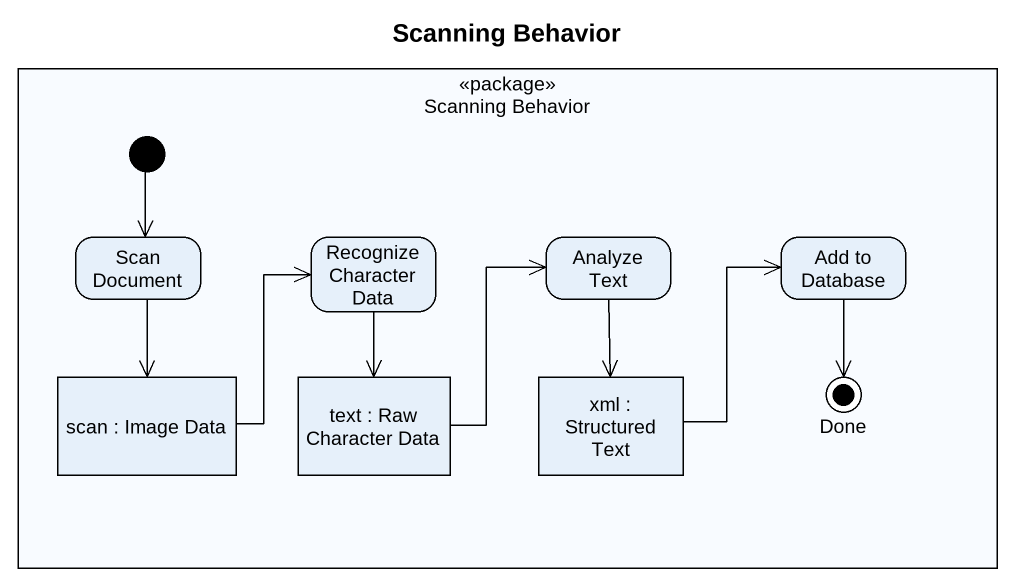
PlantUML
@startuml
title Scanning Behavior
hide empty description
state "Scanning Behavior" as Scanning_Behavior <<package>> {
  state "Scan Document" as Scan_Document
  state "Recognize Character Data" as Recognize_Character_Data
  state "Analyze Text" as Analyze_Text
  state "Add to Database" as Add_to_Database
  state "scan : Image Data" as scan <<object>>
  state "text : Raw Character Data" as text <<object>>
  state "xml : Structured Text" as xml <<object>>
  state Done <<end>>
  [*] --> Scan_Document
}
Scan_Document --> scan
Recognize_Character_Data --> text
Analyze_Text --> xml
Add_to_Database --> Done
scan -up-> Recognize_Character_Data
text -up-> Analyze_Text
xml -up-> Add_to_Database
@enduml
